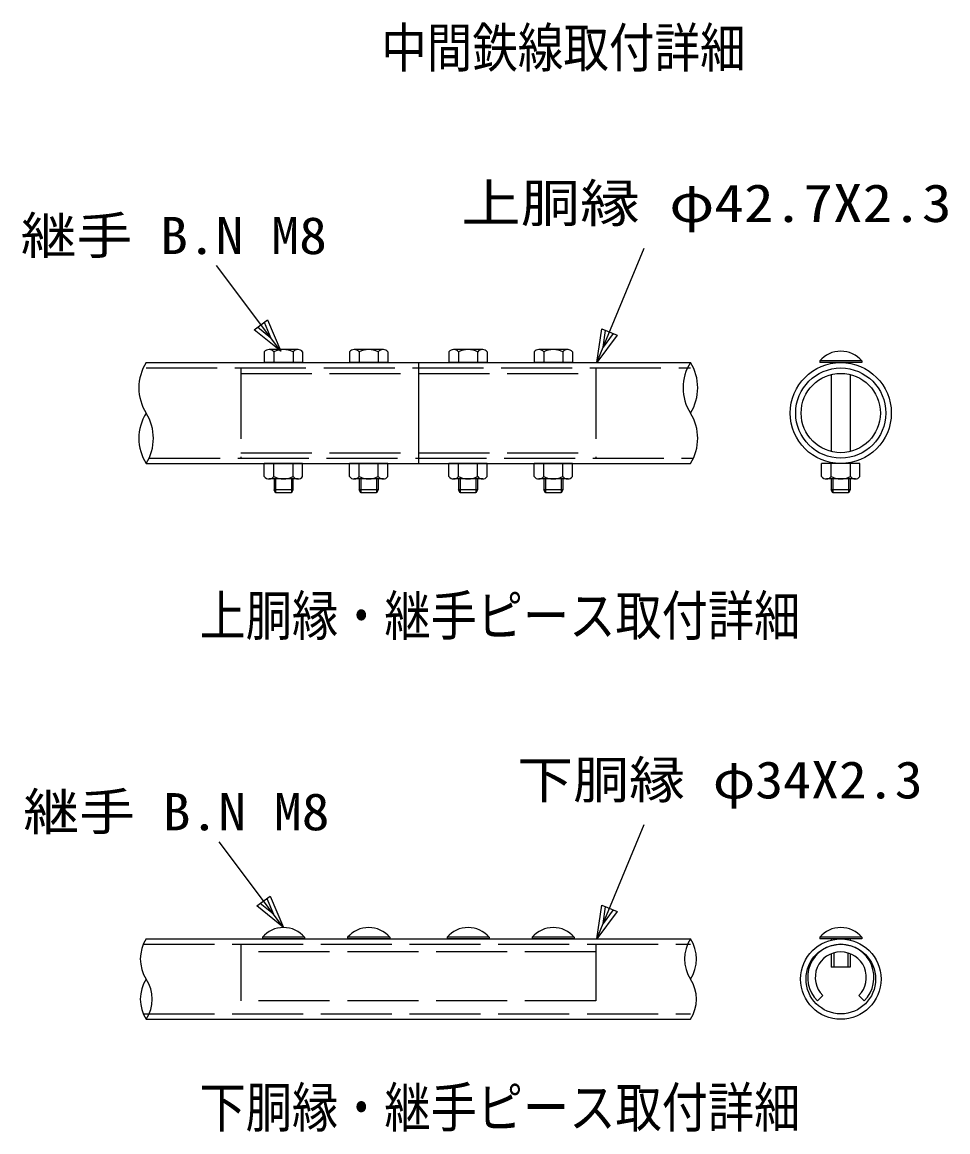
# Model space of a CAD drawing. Units: millimetres, scale not verified. Extents: x -2950 to 2950, y -2100 to 2100.
# Drawn here: x 1004 to 1786, y -425 to 513 of the extents above; entities that cross this region are included whole.
import ezdxf
from ezdxf.enums import TextEntityAlignment as Align

# ---------------------------------------------------------------- set-up
doc = ezdxf.new("R2010")
doc.units = ezdxf.units.MM
doc.header["$LTSCALE"] = 10
doc.linetypes.add('DASHED', pattern=[7.5, 6, -1.5])
for name, color, linetype, lineweight in [('0-1_1', 7, 'Continuous', 25), ('0-2_0', 7, 'Continuous', 25), ('0-4_EXTCNT-L', 2, 'Continuous', 25)]:
    doc.layers.add(name, color=color, linetype=linetype, lineweight=lineweight)
doc.styles.add('ＭＳ ゴシック', font='')
doc.styles.get('ＭＳ ゴシック').set_extended_font_data('MS Gothic')

# ---------------------------------------------------------------- blocks, each defined once
blk = doc.blocks.new('C109')
at = {"layer": '0-1_1', "color": 4}
blk.add_line((22168.3, 18875.2), (21625.2, 19599.4), dxfattribs=at)
blk.add_lwpolyline([(22056.3, 19141.2), (22168.3, 18875.2), (21944.3, 19057.2)], close=True, dxfattribs=at)
blk.add_lwpolyline([(22028.3, 19120.2), (22084.3, 18987.2), (21972.3, 19078.2)], dxfattribs=at)
blk = doc.blocks.new('C107')
at = {"layer": '0-1_1', "color": 4}
blk.add_line((15444.5, 18695.2), (15845.4, 19661.7), dxfattribs=at)
blk.add_lwpolyline([(15616.5, 18927), (15444.5, 18695.2), (15487.1, 18980.6)], close=True, dxfattribs=at)
blk.add_lwpolyline([(15584.1, 18940.4), (15498.2, 18824.5), (15519.5, 18967.2)], dxfattribs=at)
blk = doc.blocks.new('C333')
at = {"layer": '0-1_1', "color": 4}
blk.add_line((22168.3, 18875.2), (21625.2, 19599.4), dxfattribs=at)
blk.add_lwpolyline([(22056.3, 19141.2), (22168.3, 18875.2), (21944.3, 19057.2)], close=True, dxfattribs=at)
blk.add_lwpolyline([(22028.3, 19120.2), (22084.3, 18987.2), (21972.3, 19078.2)], dxfattribs=at)
blk = doc.blocks.new('C332')
at = {"layer": '0-1_1', "color": 4}
blk.add_line((15444.5, 18695.2), (15845.4, 19661.7), dxfattribs=at)
blk.add_lwpolyline([(15616.5, 18927), (15444.5, 18695.2), (15487.1, 18980.6)], close=True, dxfattribs=at)
blk.add_lwpolyline([(15584.1, 18940.4), (15498.2, 18824.5), (15519.5, 18967.2)], dxfattribs=at)

msp = doc.modelspace()

# ---------------------------------------------------------------- linework, layer by layer
at = {"layer": '0-2_0'}
for p, q in [((1237.39, 236.33), (1212.7, 236.33)), ((1309.39, 236.33), (1284.7, 236.33)), ((1393.39, 236.33), (1368.7, 236.33)), ((1465.39, 236.33), (1440.7, 236.33)), ((1108.92, 225.33), (1568.92, 225.33)), ((1208.72, 234.33), (1208.72, 225.33)), ((1241.12, 225.33), (1208.72, 225.33)), ((1216.82, 234.33), (1216.82, 225.33)), ((1233.02, 234.33), (1233.02, 225.33)), ((1241.12, 234.33), (1241.12, 225.33)), ((1280.72, 234.33), (1280.72, 225.33)), ((1313.12, 225.33), (1280.72, 225.33)), ((1288.82, 234.33), (1288.82, 225.33)), ((1305.02, 234.33), (1305.02, 225.33)), ((1313.12, 234.33), (1313.12, 225.33)), ((1364.72, 234.33), (1364.72, 225.33)), ((1397.12, 225.33), (1364.72, 225.33)), ((1372.82, 234.33), (1372.82, 225.33)), ((1389.02, 234.33), (1389.02, 225.33)), ((1397.12, 234.33), (1397.12, 225.33)), ((1436.72, 234.33), (1436.72, 225.33)), ((1469.12, 225.33), (1436.72, 225.33)), ((1444.82, 234.33), (1444.82, 225.33)), ((1461.02, 234.33), (1461.02, 225.33)), ((1469.12, 234.33), (1469.12, 225.33)), ((1678.12, 226.72), (1678.12, 225.33)), ((1713.72, 226.72), (1678.12, 226.72)), ((1713.72, 225.33), (1678.12, 225.33)), ((1687.92, 225.33), (1687.92, 224.57)), ((1703.92, 225.33), (1703.92, 224.57)), ((1713.72, 226.72), (1713.72, 225.33)), ((1687.92, 215.16), (1687.92, 150.1)), ((1703.92, 215.16), (1703.92, 150.1)), ((1687.92, 140.68), (1687.92, 139.93)), ((1703.92, 140.68), (1703.92, 139.93)), ((1108.92, 139.93), (1568.92, 139.93)), ((1241.12, 139.93), (1208.72, 139.93)), ((1208.72, 128.93), (1208.72, 139.93)), ((1216.82, 128.93), (1216.82, 139.93)), ((1233.02, 128.93), (1233.02, 139.93)), ((1241.12, 128.93), (1241.12, 139.93)), ((1280.72, 128.93), (1280.72, 139.93)), ((1313.12, 139.93), (1280.72, 139.93)), ((1288.82, 128.93), (1288.82, 139.93)), ((1305.02, 128.93), (1305.02, 139.93)), ((1313.12, 128.93), (1313.12, 139.93)), ((1364.72, 128.93), (1364.72, 139.93)), ((1397.12, 139.93), (1364.72, 139.93)), ((1372.82, 128.93), (1372.82, 139.93)), ((1389.02, 128.93), (1389.02, 139.93)), ((1397.12, 128.93), (1397.12, 139.93)), ((1469.12, 139.93), (1436.72, 139.93)), ((1436.72, 128.93), (1436.72, 139.93)), ((1444.82, 128.93), (1444.82, 139.93)), ((1461.02, 128.93), (1461.02, 139.93)), ((1469.12, 128.93), (1469.12, 139.93)), ((1679.72, 128.93), (1679.72, 139.93)), ((1712.12, 139.93), (1679.72, 139.93)), ((1687.82, 128.93), (1687.82, 139.93)), ((1704.02, 128.93), (1704.02, 139.93)), ((1712.12, 128.93), (1712.12, 139.93)), ((1237.39, 126.93), (1212.7, 126.93)), ((1216.92, 126.93), (1216.92, 117.73)), ((1218.28, 126.93), (1218.28, 115.33)), ((1231.57, 126.93), (1231.57, 115.33)), ((1232.92, 126.93), (1232.92, 117.73)), ((1309.39, 126.93), (1284.7, 126.93)), ((1288.92, 126.93), (1288.92, 117.73)), ((1290.28, 126.93), (1290.28, 115.33)), ((1303.57, 126.93), (1303.57, 115.33)), ((1304.92, 126.93), (1304.92, 117.73)), ((1393.39, 126.93), (1368.7, 126.93)), ((1372.92, 126.93), (1372.92, 117.73)), ((1374.28, 126.93), (1374.28, 115.33)), ((1387.57, 126.93), (1387.57, 115.33)), ((1388.92, 126.93), (1388.92, 117.73)), ((1465.39, 126.93), (1440.7, 126.93)), ((1444.92, 126.93), (1444.92, 117.73)), ((1446.28, 126.93), (1446.28, 115.33)), ((1459.57, 126.93), (1459.57, 115.33)), ((1460.92, 126.93), (1460.92, 117.73)), ((1708.39, 126.93), (1683.7, 126.93)), ((1687.92, 126.93), (1687.92, 117.73)), ((1689.28, 126.93), (1689.28, 115.33)), ((1702.57, 126.93), (1702.57, 115.33)), ((1703.92, 126.93), (1703.92, 117.73)), ((1232.92, 117.73), (1216.92, 117.73)), ((1218.28, 115.33), (1216.92, 117.73)), ((1231.57, 115.33), (1218.28, 115.33)), ((1232.92, 117.73), (1231.57, 115.33)), ((1290.28, 115.33), (1288.92, 117.73)), ((1304.92, 117.73), (1288.92, 117.73)), ((1303.57, 115.33), (1290.28, 115.33)), ((1304.92, 117.73), (1303.57, 115.33)), ((1374.28, 115.33), (1372.92, 117.73)), ((1388.92, 117.73), (1372.92, 117.73)), ((1387.57, 115.33), (1374.28, 115.33)), ((1388.92, 117.73), (1387.57, 115.33)), ((1460.92, 117.73), (1444.92, 117.73)), ((1446.28, 115.33), (1444.92, 117.73)), ((1459.57, 115.33), (1446.28, 115.33)), ((1460.92, 117.73), (1459.57, 115.33)), ((1689.28, 115.33), (1687.92, 117.73)), ((1703.92, 117.73), (1687.92, 117.73)), ((1702.57, 115.33), (1689.28, 115.33)), ((1703.92, 117.73), (1702.57, 115.33)), ((1108.92, -261.72), (1568.92, -261.72)), ((1242.72, -261.72), (1207.12, -261.72)), ((1242.72, -260.33), (1242.72, -261.72)), ((1279.12, -260.33), (1279.12, -261.72)), ((1314.72, -260.33), (1279.12, -260.33)), ((1314.72, -261.72), (1279.12, -261.72)), ((1314.72, -260.33), (1314.72, -261.72)), ((1398.72, -261.72), (1363.12, -261.72)), ((1398.72, -260.33), (1398.72, -261.72)), ((1435.12, -260.33), (1435.12, -261.72)), ((1470.72, -260.33), (1435.12, -260.33)), ((1470.72, -261.72), (1435.12, -261.72)), ((1470.72, -260.33), (1470.72, -261.72)), ((1678.12, -260.33), (1678.12, -261.72)), ((1713.72, -260.33), (1678.12, -260.33)), ((1713.72, -261.72), (1678.12, -261.72)), ((1687.92, -261.72), (1687.92, -262.67)), ((1689.92, -261.72), (1689.92, -262.25)), ((1701.92, -261.72), (1701.92, -262.25)), ((1703.92, -261.72), (1703.92, -262.67)), ((1713.72, -260.33), (1713.72, -261.72)), ((1687.92, -274.25), (1687.92, -285.72)), ((1689.92, -273.57), (1689.92, -285.72)), ((1701.92, -273.57), (1701.92, -285.72)), ((1703.92, -274.25), (1703.92, -285.72)), ((1703.92, -285.72), (1687.92, -285.72)), ((1680.65, -309.59), (1676.12, -314.11)), ((1711.2, -309.59), (1715.72, -314.11)), ((1108.92, -329.72), (1568.92, -329.72))]:
    msp.add_line(p, q, dxfattribs=at)
at = {"layer": '0-2_0', "linetype": 'DASHED'}
for p, q in [((1108.92, 220.73), (1568.92, 220.73)), ((1188.92, 220.73), (1188.92, 144.53)), ((1188.92, 216.13), (1488.92, 216.13)), ((1488.92, 220.73), (1488.92, 144.53)), ((1111.38, 144.53), (1571.38, 144.53)), ((1188.92, 149.13), (1488.92, 149.13)), ((1106.47, -266.32), (1568.92, -266.32)), ((1188.92, -266.32), (1188.92, -314.11)), ((1488.92, -266.32), (1488.92, -314.11)), ((1488.92, -272.72), (1188.92, -272.72)), ((1488.92, -314.11), (1188.92, -314.11)), ((1106.47, -325.12), (1568.92, -325.12))]:
    msp.add_line(p, q, dxfattribs=at)
at = {"layer": '0-2_0'}
for points in [[(1242.72, -260.33), (1207.12, -260.33), (1207.12, -261.72)], [(1398.72, -260.33), (1363.12, -260.33), (1363.12, -261.72)]]:
    msp.add_lwpolyline(points, dxfattribs=at)
for centre, radius in [((1695.92, 182.63), 42.7), ((1695.92, 182.63), 38.1), ((1695.92, 182.63), 33.5), ((1695.92, -295.72), 34), ((1695.92, -295.72), 29.4)]:
    msp.add_circle(centre, radius, dxfattribs=at)
for centre, radius, start, end in [((1212.77, 231.23), 5.1, 37.42505, 142.57495), ((1224.92, 218.93), 17.4, 62.26063, 117.73937), ((1237.07, 231.25), 5.08, 37.21089, 142.78911), ((1284.77, 231.23), 5.1, 37.42505, 142.57495), ((1296.92, 218.93), 17.4, 62.26063, 117.73937), ((1309.07, 231.25), 5.08, 37.21089, 142.78911), ((1368.77, 231.23), 5.1, 37.42505, 142.57495), ((1380.92, 218.93), 17.4, 62.26063, 117.73937), ((1393.07, 231.25), 5.08, 37.21089, 142.78911), ((1440.77, 231.23), 5.1, 37.42505, 142.57495), ((1452.92, 218.93), 17.4, 62.26063, 117.73937), ((1465.07, 231.25), 5.08, 37.21089, 142.78911), ((1695.92, 211.53), 23.4, 40.47549, 139.52451), ((1212.77, 132.03), 5.1, 217.42505, 322.57495), ((1224.92, 144.33), 17.4, 242.26063, 297.73937), ((1237.07, 132), 5.08, 217.21089, 322.78911), ((1284.77, 132.03), 5.1, 217.42505, 322.57495), ((1296.92, 144.33), 17.4, 242.26063, 297.73937), ((1309.07, 132), 5.08, 217.21089, 322.78911), ((1368.77, 132.03), 5.1, 217.42505, 322.57495), ((1380.92, 144.33), 17.4, 242.26063, 297.73937), ((1393.07, 132), 5.08, 217.21089, 322.78911), ((1440.77, 132.03), 5.1, 217.42505, 322.57495), ((1452.92, 144.33), 17.4, 242.26063, 297.73937), ((1465.07, 132), 5.08, 217.21089, 322.78911), ((1683.77, 132.03), 5.1, 217.42505, 322.57495), ((1695.92, 144.33), 17.4, 242.26063, 297.73937), ((1708.07, 132), 5.08, 217.21089, 322.78911), ((1224.92, -275.52), 23.4, 40.47549, 139.52451), ((1296.92, -275.52), 23.4, 40.47549, 139.52451), ((1380.92, -275.52), 23.4, 40.47549, 139.52451), ((1452.92, -275.52), 23.4, 40.47549, 139.52451), ((1695.92, -275.52), 23.4, 40.47549, 139.52451), ((1695.92, -294.32), 28, 315, 225), ((1695.92, -294.32), 21.6, 315, 225)]:
    msp.add_arc(centre, radius, start, end, dxfattribs=at)
at = {"layer": '0-4_EXTCNT-L', "color": 4}
msp.add_line((1338.92, 225.33), (1338.92, 139.93), dxfattribs=at)
for centre, radius, start, end in [((1142.09, 203.98), 39.45, 147.23138, 212.76862), ((1602.09, 203.98), 39.45, 147.23138, 212.76862), ((1534.46, 203.98), 40.54, 328.22061, 31.77939), ((1142.09, 161.28), 39.45, 147.23138, 212.76862), ((1074.46, 161.28), 40.54, 328.22061, 31.77939), ((1534.46, 161.28), 40.54, 328.22061, 31.77939), ((1135.24, -278.72), 31.33, 147.1374, 212.8626), ((1595.24, -278.72), 31.33, 147.1374, 212.8626), ((1542.55, -278.72), 31.38, 327.19953, 32.80047), ((1135.24, -312.72), 31.33, 147.1374, 212.8626), ((1082.55, -312.72), 31.38, 327.19953, 32.80047), ((1542.55, -312.72), 31.38, 327.19953, 32.80047)]:
    msp.add_arc(centre, radius, start, end, dxfattribs=at)

# ---------------------------------------------------------------- block references
at = {"layer": '0-2_0', "xscale": 0.1, "yscale": 0.1}
for name, p in [('C332', (-54.76, -1644.19)), ('C333', (-994.22, -1652.7)), ('C107', (-54.76, -2131.23)), ('C109', (-992.01, -2139.63))]:
    msp.add_blockref(name, p, dxfattribs=at)

# ---------------------------------------------------------------- texts
at = {"layer": '0-1_1', "color": 4, "style": 'ＭＳ ゴシック'}
for s, height, width, p in [('中間鉄線取付詳細', 33.2, 0.85, (1307.49, 464.86)), ('上胴縁 φ42.7X2.3', 32.03, 1.15, (1375.19, 334.45)), ('継手 B.N M8', 31.41, 1.1, (1002.85, 307.54)), ('上胴縁・継手ピース取付詳細', 33.69, 0.85, (1153.93, -15.52)), ('下胴縁 φ34X2.3', 31.5, 1.1, (1422.43, -152.49)), ('継手 B.N M8', 31.41, 1.1, (1005.06, -179.39)), ('下胴縁・継手ピース取付詳細', 33.69, 0.85, (1153.93, -431.11))]:
    msp.add_text(s, height=height, dxfattribs=dict(at, width=width)).set_placement(p, align=Align.BOTTOM_LEFT)

doc.saveas('drawing.dxf')
